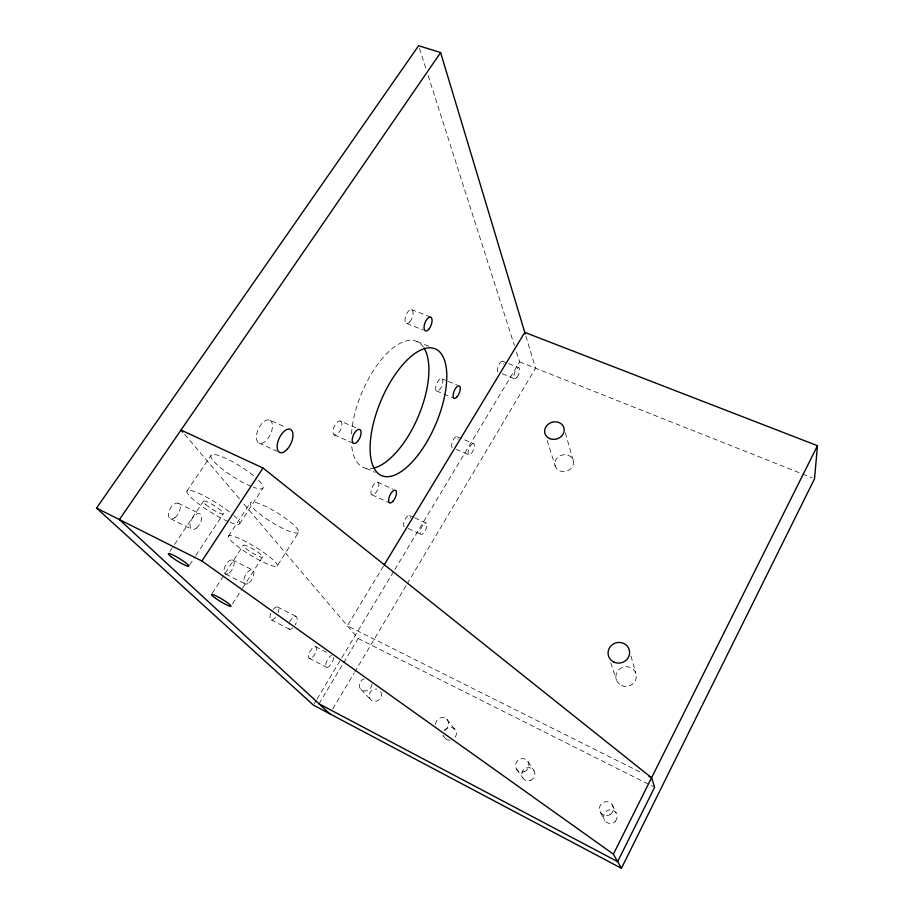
<?xml version="1.0" encoding="UTF-8"?>
<svg xmlns="http://www.w3.org/2000/svg" width="914" height="914" viewBox="0 0 914 914"><rect width="100%" height="100%" fill="white"/><g stroke="black" fill="none" stroke-linecap="round" stroke-linejoin="round"><path stroke-width="0.69" stroke-dasharray="4.57 3.43" d="M332.776 708.921L353.935 673.378M354.655 672.156L406.444 585.12M407.176 583.897L535.535 368.171L525.573 335.038M314.13 703.883L316.324 700.215M317.067 698.993L394.128 570.736M394.859 569.513L519.632 361.864L516.159 351.01M319.009 703.814L342.944 663.895M343.664 662.696L358.162 638.498L240.965 500.621M383.434 566.143L347.366 625.793L642.656 773.313M277.159 566.074A28.574 4.719 31.4 0 0 243.558 540.482A28.574 4.719 31.4 0 0 237.914 546.606A28.574 4.719 31.4 0 0 277.159 566.074L298.444 532.542A28.3 5.484 31.7 0 0 265.643 506.413A28.3 5.484 31.7 0 0 259.313 513.645A28.3 5.484 31.7 0 0 298.444 532.542M232.533 603.834L241.742 589.439M242.507 588.239L262.478 557.06A11.242 1.862 31.4 0 0 249.122 546.949A11.242 1.862 31.4 0 0 247.111 549.485A11.242 1.862 31.4 0 0 262.478 557.06M212.254 593.232L243.307 545.292M228.477 536.187L250.367 502.711M239.674 523.745L262.969 488.065M189.621 564.943L195.116 556.603M195.904 555.415L223.393 513.714M169.913 551.393L173.797 545.567M174.574 544.413L203.331 501.329M186.89 491.195L210.894 455.572M411.437 309.549L430.425 317.021M519.632 361.864L801.315 473.521M802.641 474.046L811.895 477.714M502.426 361.133L507.441 363.132M508.698 363.635L518.741 367.634M406.799 323.487L423.205 330.011M502.3 373.769L514.811 378.807M417.035 341.516L428.917 346.303M442.068 378.853A6.706 2.822 -67.9 0 1 439.76 389.49A6.706 2.822 -67.9 0 1 435.841 386.279A6.706 2.822 -67.9 0 1 442.068 378.853L447.06 380.898M448.306 381.412L457.046 385M436.401 390.918L453.87 398.173M457.308 436.732L473.749 443.736A6.067 2.308 -66.9 0 1 471.567 453.161A6.067 2.308 -66.9 0 1 468.265 450.739A6.067 2.308 -66.9 0 1 473.749 443.736M456.017 449.265L468.654 454.704M340.728 421.171A7.586 3.61 -66.1 0 1 338.534 433.042A7.586 3.61 -66.1 0 1 333.13 429.809A7.586 3.61 -66.1 0 1 340.728 421.171L358.631 428.997M334.238 434.858L353.398 443.336M269.938 420.223A12.636 6.604 -65.1 0 1 266.739 439.988A12.636 6.604 -65.1 0 1 256.64 434.584A12.636 6.604 -65.1 0 1 269.938 420.223L285.419 427.135M366.103 468.345L375.151 472.389M377.825 482.306A6.912 2.993 -65.3 0 1 375.7 492.897A6.912 2.993 -65.3 0 1 371.095 490.475A6.912 2.993 -65.3 0 1 377.825 482.306L392.986 489.139M259.039 443.027L277.068 451.23M371.952 494.817L389.604 502.86M409.563 515.519L413.391 517.267M414.67 517.85L426.153 523.094A6.215 2.411 -65.1 0 1 424.073 532.462A6.215 2.411 -65.1 0 1 420.314 530.6A6.215 2.411 -65.1 0 1 426.153 523.094M408.158 528.486L420.897 534.359M178.15 503.237L199.629 513.702M170.667 518.809L192.1 529.389M232.464 559.974L252.253 569.81M358.162 638.498L654.63 787.274M225.712 574.129L245.489 584.069M277.468 606.987L295.828 616.253M271.344 619.966L289.669 629.312M315.387 646.598L327.6 652.847M309.126 658.251L326.846 667.391M360.996 689.442L370.81 699.827M184.674 434.39L240.039 499.535M442.833 735.382L445.541 738.592M446.706 719.158L455.572 730.252M516.467 769.074L522.728 777.871M527.984 761.613L533.936 770.593M600.509 812.512L604.691 820.384M612.22 804.811L616.082 812.877M610.735 662.707L616.379 679.742M419.492 48.419L425.993 68.767M428.152 75.554L514.433 345.583M547.143 440.457L555.232 466.083M565.343 432.859L573.124 460.085M630.957 655.978L635.824 673.287M371.929 684.255A6.627 5.975 -44.2 0 1 365.966 690.915A6.627 5.975 -44.2 0 1 359.362 686.231A6.627 5.975 -44.2 0 1 364.183 678.748M444.581 730.96A6.581 6.147 -47.1 0 1 453.95 728.504A6.581 6.147 -47.1 0 1 454.544 738.021M450.031 740.18A6.581 6.147 -47.1 0 1 443.918 735.839M435.567 724.482A6.752 6.284 -46.1 0 1 442.136 717.559A6.752 6.284 -46.1 0 1 448.591 723.659A6.752 6.284 -46.1 0 1 442.022 730.594M380.727 691.738A6.455 5.85 -44.9 0 1 376.728 701.015A6.455 5.85 -44.9 0 1 369.142 695.611A6.455 5.85 -44.9 0 1 377.071 689.133M258.559 480.341A30.71 6.318 32.3 0 1 253.304 487.208M251.122 486.339A30.71 6.318 32.3 0 1 215.693 463.318A30.71 6.318 32.3 0 1 220.731 456.2A30.71 6.318 32.3 0 1 256.663 478.513M233.79 515.542A31.03 5.45 32 0 1 230.237 522.374M228.066 521.471A31.03 5.45 32 0 1 192.089 498.484A31.03 5.45 32 0 1 196.464 492.372A31.03 5.45 32 0 1 232.876 514.742M289.544 622.057A7.266 3.176 -61.7 0 1 296.193 616.402A7.266 3.176 -61.7 0 1 295.016 625.153M292.823 627.895A7.266 3.176 -61.7 0 1 288.424 625.439M333.599 657.452A6.706 2.685 -61.9 0 1 328.914 666.592A6.706 2.685 -61.9 0 1 325.967 663.45A6.706 2.685 -61.9 0 1 331.679 655.418M273.103 609.558A7.221 3.256 -61.5 0 1 277.856 607.147A7.221 3.256 -61.5 0 1 278.336 612.54M275.697 617.373A7.221 3.256 -61.5 0 1 270.59 619.555A7.221 3.256 -61.5 0 1 271.127 612.711M452.224 447.632A6.032 2.376 -66.9 0 1 453.892 438.8A6.032 2.376 -66.9 0 1 457.96 439.314M498.004 372.021A5.918 2.274 -68.5 0 1 499.809 363.109A5.918 2.274 -68.5 0 1 503.454 364.149M404.331 526.727A6.181 2.479 -65.1 0 1 405.873 517.987A6.181 2.479 -65.1 0 1 410.375 517.93M351.502 433.967A68.459 30.63 -67.1 0 1 381.446 359.51A68.459 30.63 -67.1 0 1 423.319 346.886M374.694 467.831A68.459 30.63 -67.1 0 1 351.559 444.581M615.419 821.229A6.878 6.775 -81.3 0 0 611.82 809.907A6.878 6.775 -81.3 0 0 603.937 818.784A6.878 6.775 -81.3 0 0 615.419 821.229M524.122 771.782A6.889 6.615 -50.5 0 0 526.887 760.277A6.889 6.615 -50.5 0 0 515.702 764.013A6.889 6.615 -50.5 0 0 524.122 771.782M530.189 780.533A6.718 6.467 -52.6 0 0 532.862 769.291A6.718 6.467 -52.6 0 0 521.963 772.924A6.718 6.467 -52.6 0 0 530.189 780.533M610.141 814.58A7.049 6.958 -75.5 0 0 609.547 802.389A7.049 6.958 -75.5 0 0 599.413 809.073A7.049 6.958 -75.5 0 0 610.141 814.58M621.509 685.454A10.248 9.871 -13.2 0 0 636.327 675.812A10.248 9.871 -13.2 0 0 620.492 668.374A10.248 9.871 -13.2 0 0 621.509 685.454M559.814 470.836A9.437 8.363 -16.8 0 0 573.524 462.233A9.437 8.363 -16.8 0 0 559.219 456.269A9.437 8.363 -16.8 0 0 559.814 470.836M205.65 504.459A11.802 2.068 32 0 0 222.833 513.988A11.802 2.068 32 0 0 211.625 504.071A11.802 2.068 32 0 0 205.65 504.459M312.554 657.212A6.672 2.753 -61.7 0 0 316.016 646.941A6.672 2.753 -61.7 0 0 309.115 653.613A6.672 2.753 -61.7 0 0 312.554 657.212M196.293 528.178A8.729 4.65 -61.6 0 0 200.646 514.365A8.729 4.65 -61.6 0 0 190.569 522.065A8.729 4.65 -61.6 0 0 196.293 528.178M174.928 517.655A8.672 4.764 -61.3 0 0 179.201 503.922A8.672 4.764 -61.3 0 0 169.021 511.486A8.672 4.764 -61.3 0 0 174.928 517.655M229.357 572.85A7.872 3.907 -61.4 0 0 233.333 560.511A7.872 3.907 -61.4 0 0 224.513 567.777A7.872 3.907 -61.4 0 0 229.357 572.85M249.076 582.732A7.929 3.805 -61.6 0 0 253.098 570.325A7.929 3.805 -61.6 0 0 244.381 577.728A7.929 3.805 -61.6 0 0 249.076 582.732M516.97 377.345A5.952 2.205 -68.4 0 0 519.255 367.885A5.952 2.205 -68.4 0 0 514.079 374.42A5.952 2.205 -68.4 0 0 516.97 377.345M409.815 321.877A7.369 3.37 -69.3 0 0 412.225 309.949A7.369 3.37 -69.3 0 0 405.256 317.718A7.369 3.37 -69.3 0 0 409.815 321.877"/><path stroke-width="1.37" d="M384.177 564.921L524.773 332.388L817.47 445.701L814.534 478.765L621.44 868.3L313.388 705.105L96.53 508.081L418.623 45.7L440.617 52.578L525.264 334.01M621.44 868.3L613.397 854.156L817.47 445.701M96.53 508.081L201.937 561.013L263.004 468.002L651.568 777.768L654.63 787.274L617.636 861.628L319.009 703.814M440.617 52.578L119.414 519.575L329.863 713.834M263.004 468.002L180.983 430.048L182.823 432.219M649.02 776.489L651.568 777.768M201.937 561.013L613.397 854.156M424.027 347.971A68.459 30.63 -67.1 0 1 418.841 415.139A68.459 30.63 -67.1 0 1 374.694 467.831M549.794 438.629A9.905 8.66 -17 0 0 564.212 429.637A9.905 8.66 -17 0 0 549.223 423.513A9.905 8.66 -17 0 0 549.794 438.629M613.98 662.113A10.819 10.328 -14.3 0 0 629.609 651.968A10.819 10.328 -14.3 0 0 612.94 644.233A10.819 10.328 -14.3 0 0 613.98 662.113M215.567 598.304A11.402 1.405 31.1 0 0 230.991 606.233A11.402 1.405 31.1 0 0 217.166 596.431A11.402 1.405 31.1 0 0 215.567 598.304M170.941 556.557A11.973 1.577 31.5 0 0 188.33 566.303A11.973 1.577 31.5 0 0 176.539 556.877A11.973 1.577 31.5 0 0 170.941 556.557M418.418 454.544A68.836 29.808 -67.1 0 0 435.521 348.965A68.836 29.808 -67.1 0 0 371.381 433.247A68.836 29.808 -67.1 0 0 418.418 454.544M357.625 441.462A7.632 3.519 -66.1 0 0 359.91 429.557A7.632 3.519 -66.1 0 0 352.381 438.286A7.632 3.519 -66.1 0 0 357.625 441.462M393.294 500.883A6.958 2.913 -65.3 0 0 395.511 490.27A6.958 2.913 -65.3 0 0 388.827 498.518A6.958 2.913 -65.3 0 0 393.294 500.883M428.7 329.371A7.403 3.279 -69.2 0 0 431.191 317.409A7.403 3.279 -69.2 0 0 424.279 325.27A7.403 3.279 -69.2 0 0 428.7 329.371M457.171 396.71A6.741 2.742 -67.8 0 0 459.548 386.028A6.741 2.742 -67.8 0 0 453.378 393.534A6.741 2.742 -67.8 0 0 457.171 396.71M287.225 449.265A12.716 6.444 -65.1 0 0 290.583 429.443A12.716 6.444 -65.1 0 0 277.376 443.976A12.716 6.444 -65.1 0 0 287.225 449.265"/></g></svg>
